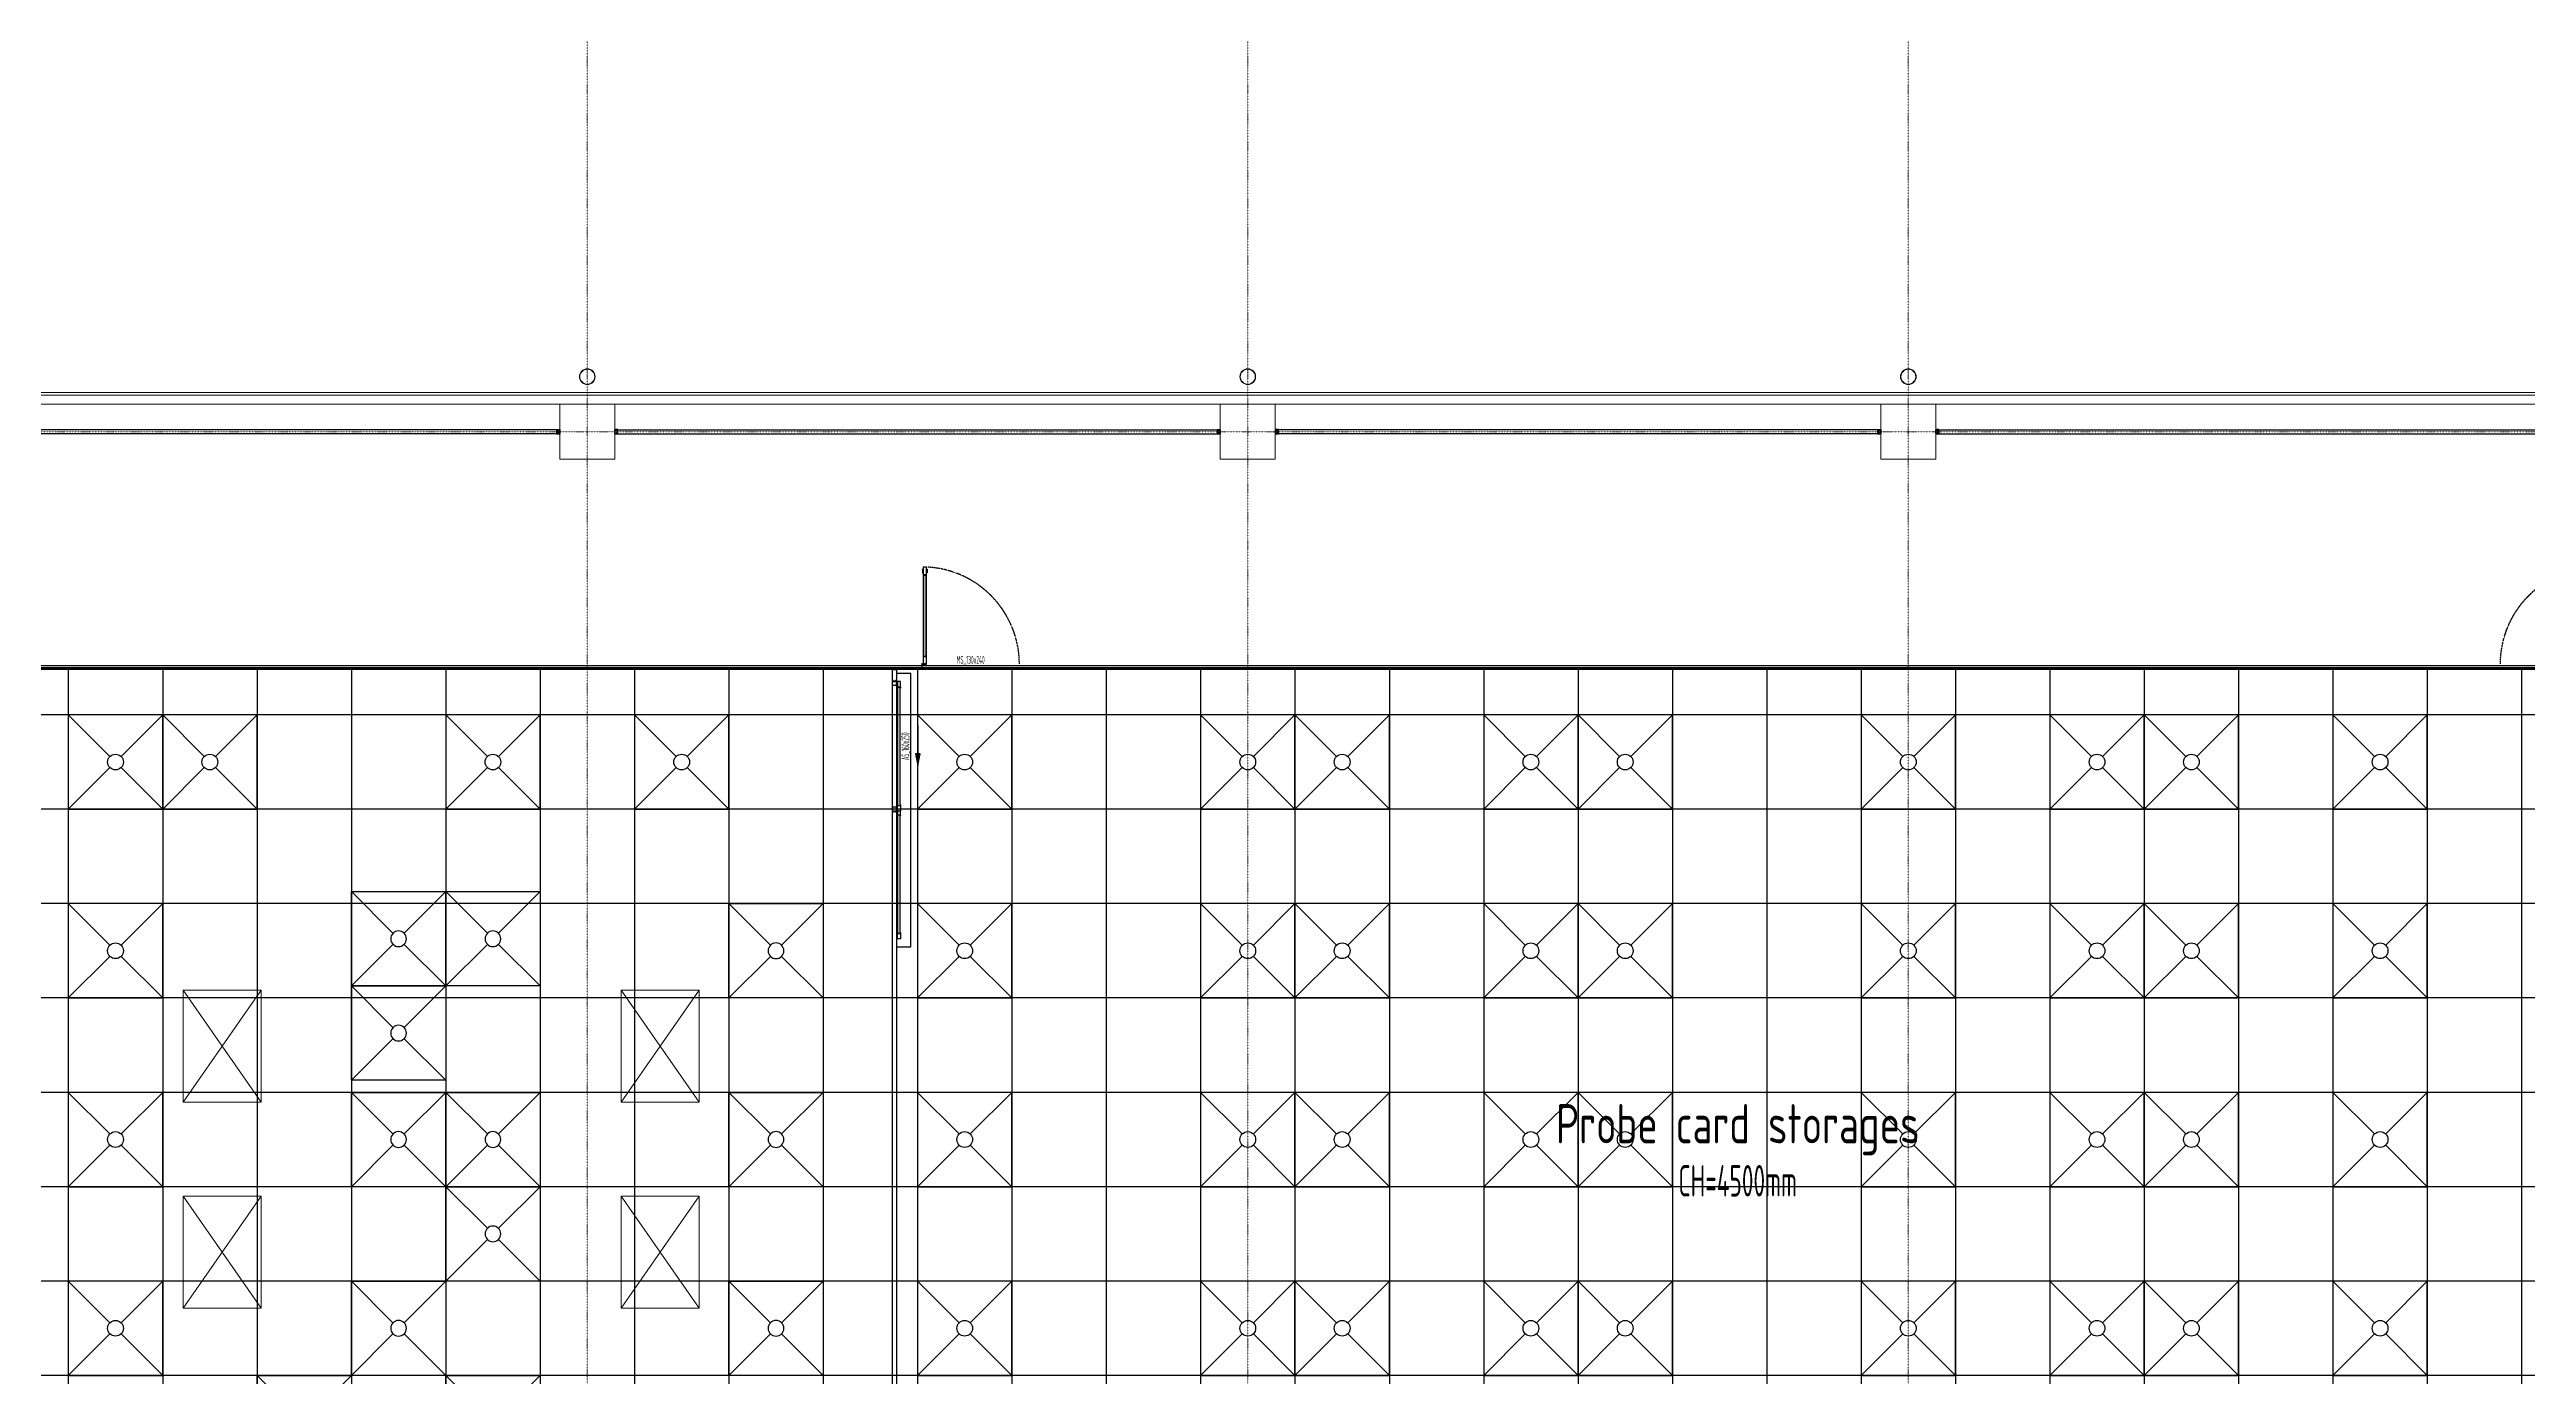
# Model space of a CAD drawing. Extents: x -32000 to 290600, y -111057 to 131250.
# Drawn here: x 203161 to 234661, y 78000 to 94860 of the extents above; entities that cross this region are included whole.
import ezdxf
from ezdxf.enums import TextEntityAlignment as Align

# ---------------------------------------------------------------- set-up
doc = ezdxf.new("R2010")
doc.units = 0
doc.header["$LTSCALE"] = 5
for name, pattern in [('H12PL3$0$JJP_三點線', [0.9, 0.3, -0.15, 0, -0.15, 0, -0.15, 0, -0.15]), ('XFDP30$0$HIDDEN', [0.3, 0.2, -0.1]), ('XFDP30$0$HIDDEN2', [0.1875, 0.125, -0.0625])]:
    doc.linetypes.add(name, pattern=pattern)
for name, color, linetype in [('H12PL3$0$A-OBJE-MEP', 252, 'Continuous'), ('H12PL3$0$A-WALL-EX', 252, 'Continuous'), ('H12PL3$0$S-COL', 252, 'Continuous'), ('H12PL3$0$S-GRID', 252, 'Continuous'), ('H12PL3$0$S-SLAB-SHOW', 252, 'Continuous'), ('XFDC30-200K$0$A-C-4500 (50K)', 9, 'Continuous'), ('XFDC30-50K$0$A-C-4500 (50K)', 9, 'Continuous'), ('XFDH30-50K$0$A-FFU-1200x1200_FAB B', 8, 'Continuous'), ('XFDP30$0$A-CR-TT2', 9, 'Continuous'), ('XFDP30$0$A-CR-TXT', 9, 'Continuous'), ('XFDP30$0$A-Door (50K)', 9, 'Continuous'), ('XFDP30$0$A-Partition-Col (50K)', 9, 'Continuous'), ('XFDP30$0$A-W-P1S (50K)', 9, 'Continuous'), ('XFDP30$0$A-W-P2D_H-2.8m (50K)', 9, 'Continuous'), ('XFDP30$0$A-W-R1 (Rockwool) (50K)', 9, 'Continuous')]:
    doc.layers.add(name, color=color, linetype=linetype)
doc.layers.add('XFDC30-200K$0$A-Area (50K)', color=170, linetype='Continuous', plot=False)
doc.styles.add('XFDP30$0$AA-TXT', font='isocp.shx', dxfattribs={"width": 0.8, "bigfont": 'china.shx'})

# ---------------------------------------------------------------- blocks, each defined once
blk = doc.blocks.new('XFDP30$0$TP1-50-Partition_Col-side')
blk.add_lwpolyline([(-2.5, -4), (-2.5, -3.9), (-2.6, -3.9), (-2.5, -3), (-2.5, -0.3), (-2.4, -0.2), (-0.7, -0.2), (-0.5, -0.2), (-0.1, -0.2), (0, -0.2), (0, -0.2), (0.5, -0.2), (0.6, -0.2), (2.4, -0.2), (2.5, -0.3), (2.5, -3), (2.6, -3.9), (2.5, -3.9), (2.5, -4), (2.7, -4), (2.7, 0), (-2.7, 0), (-2.7, -4)], close=True)
for points in [[(-1.6, -2.1), (-2.3, -2.1, 0.414213), (-2.4, -2.2), (-2.4, -3.6), (-2.5, -3.6), (-2.5, -2.2, -0.414213), (-2.3, -2), (-1.6, -2), (-1.6, -2.1)], [(1.6, -2.1), (2.3, -2.1, -0.414213), (2.4, -2.2), (2.4, -3.6), (2.5, -3.6), (2.5, -2.2, 0.414213), (2.3, -2), (1.6, -2), (1.6, -2.1)]]:
    blk.add_lwpolyline(points, format="xyb")
blk.add_lwpolyline([(2.2, -3.6), (-2.2, -3.6, -0.414214), (-2.3, -3.5), (-2.3, -2.6, -0.414214), (-2.2, -2.5), (-1.3, -2.5, 0.414214), (-1.1, -2.3), (-1.1, -2.2, 0.414214), (-1.3, -2.1), (-1.9, -2.1), (-1.9, -2.1), (-1.3, -2.1, -0.414214), (-1.2, -2.2), (-1.2, -2.3, -0.414214), (-1.3, -2.4), (-2.2, -2.4, 0.414214), (-2.4, -2.6), (-2.4, -3.5, 0.414214), (-2.2, -3.6), (2.2, -3.6, 0.414214), (2.4, -3.5), (2.4, -2.6, 0.414214), (2.2, -2.4), (1.3, -2.4, -0.414214), (1.2, -2.3), (1.2, -2.2, -0.414214), (1.3, -2.1), (1.9, -2.1), (1.9, -2.1), (1.3, -2.1, 0.414214), (1.1, -2.2), (1.1, -2.3, 0.414214), (1.3, -2.5), (2.2, -2.5, -0.414214), (2.3, -2.6), (2.3, -3.5, -0.414214)], format="xyb", close=True)
blk = doc.blocks.new('*U192')
blk.add_lwpolyline([(0, 0), (0, 11.575), (0.05, 11.575), (0.05, 0)], close=True)
at = {"color": 15, "style": 'XFDP30$0$AA-TXT', "width": 0.8}
for tag, p in [('編號', (0.035, 0.07)), ('高度', (0.065, 0.07))]:
    blk.add_attdef(tag, text='', height=0.025, rotation=90, dxfattribs=at).set_placement(p, align=Align.MIDDLE_LEFT)
blk = doc.blocks.new('XFDP30$0$GA2606')
blk.add_lwpolyline([(-13, 1), (-13, 0), (-16, 0), (-16, 0), (-16, 0), (-19, 0, -0.902738), (-19, 1), (-10, 3, 0.298217), (-9, 2), (-2, 2, 0.414214), (-2, 3), (-2, 18), (-2, 18), (-2, 20, -0.668179), (-2, 20), (0, 18), (0, 0), (0, 0), (-2, 0)], format="xyb", close=True)
blk = doc.blocks.new('XFDP30$0$Door-160x000_AS')
at = {"ltscale": 5}
blk.add_hatch(color=256, dxfattribs=at).paths.add_polyline_path([(70.4, 32.9), (70.4, 26.9), (55.4, 29.9)])
for p, q in [((55.4, 29.9), (70.4, 32.9)), ((70.4, 32.9), (70.4, 26.9)), ((70.4, 26.9), (55.4, 29.9)), ((106.4, 29.9), (70.4, 29.9))]:
    blk.add_line(p, q)
at = {"color": 9, "linetype": 'XFDP30$0$HIDDEN2'}
blk.add_lwpolyline([(-175, 21), (172.5, 21), (172.5, 2.5), (-175, 2.5)], close=True, dxfattribs=at)
at = {"color": 1, "linetype": 'XFDP30$0$HIDDEN2'}
for points in [[(-165, 3.8), (-156.7, 3.8, 0.158507), (-156.7, 3.8), (-156.6, 3.9, 0.72636), (-156.6, 4), (-156.8, 4, 0.414214), (-156.8, 3.9, -0.414214), (-156.8, 3.9), (-157.5, 3.9, -0.414214), (-157.6, 4), (-157.6, 4.4, 0.414214), (-157.6, 4.4), (-157.6, 4.4, 0.414214), (-157.7, 4.4), (-157.7, 4, -0.414214), (-157.7, 3.9), (-157.8, 3.9, -0.414214), (-157.9, 4), (-157.9, 5.7), (-157.9, 5.8), (-157.9, 5.8), (-157.9, 7.6, -0.414214), (-157.8, 7.6), (-157.7, 7.6, -0.414214), (-157.7, 7.6), (-157.7, 7.1, 0.414214), (-157.6, 7.1), (-157.6, 7.1, 0.414214), (-157.6, 7.1), (-157.6, 7.6, -0.414214), (-157.5, 7.6), (-156.8, 7.6, -0.414214), (-156.8, 7.6), (-156.8, 7.6, 0.414214), (-156.8, 7.6), (-156.6, 7.6, 0.72636), (-156.6, 7.6), (-156.7, 7.7, 0.158507), (-156.7, 7.7), (-165, 7.7, 0.414214), (-165, 7.7), (-165, 3.9, 0.414214)], [(0, 3.8), (-8.3, 3.8, -0.158507), (-8.3, 3.8), (-8.4, 3.9, -0.72636), (-8.4, 4), (-8.2, 4, -0.414214), (-8.2, 3.9, 0.414214), (-8.2, 3.9), (-7.5, 3.9, 0.414214), (-7.4, 4), (-7.4, 4.4, -0.414214), (-7.4, 4.4), (-7.4, 4.4, -0.414214), (-7.3, 4.4), (-7.3, 4, 0.414214), (-7.3, 3.9), (-7.2, 3.9, 0.414214), (-7.1, 4), (-7.1, 5.7), (-7.1, 5.8), (-7.1, 5.8), (-7.1, 7.6, 0.414214), (-7.2, 7.6), (-7.3, 7.6, 0.414214), (-7.3, 7.6), (-7.3, 7.1, -0.414214), (-7.4, 7.1), (-7.4, 7.1, -0.414214), (-7.4, 7.1), (-7.4, 7.6, 0.414214), (-7.5, 7.6), (-8.2, 7.6, 0.414214), (-8.2, 7.6), (-8.2, 7.6, -0.414214), (-8.2, 7.6), (-8.4, 7.6, -0.72636), (-8.4, 7.6), (-8.3, 7.7, -0.158507), (-8.3, 7.7), (0, 7.7, -0.414214), (0, 7.7), (0, 3.9, -0.414214)]]:
    blk.add_lwpolyline(points, format="xyb", close=True, dxfattribs=at)
blk.add_lwpolyline([(-157.6, 4), (-157.6, 7.5), (-7.4, 7.5), (-7.4, 4)], close=True, dxfattribs=at)
for points in [[(-2.3, -0.5, 0.070096), (-2.3, -0.5, 0.334236), (-2.2, -0.5, 0.795363), (-2.2, -0.4), (-2.6, -0.4, -0.414214), (-2.7, -0.3), (-2.7, 0.3, -0.414214), (-2.6, 0.4), (-2.2, 0.4, 0.795363), (-2.2, 0.5, 0.334236), (-2.3, 0.5, 0.070096), (-2.3, 0.5, 0.06212), (-2.3, 0.5, -0.357966), (-2.3, 0.5, -0.114149), (-2.3, 0.5), (-2.5, 0.6, 0.520559), (-2.5, 0.6, -0.09816), (-2.5, 0.6, -0.704497), (-2.6, 0.6, 0.231019), (-2.7, 0.8, -0.259663), (-2.7, 0.8), (-2.7, 1.5, 0.250846), (-2.7, 1.6, 0.148829), (-2.7, 1.6), (-2.8, 1.9, 0.835879), (-3, 1.9), (-3, -1.9, 0.835879), (-2.8, -1.9), (-2.7, -1.6, 0.148829), (-2.7, -1.6, 0.250846), (-2.7, -1.5), (-2.7, -0.8, -0.259663), (-2.7, -0.8, 0.231019), (-2.6, -0.6, -0.704497), (-2.5, -0.6, -0.09816), (-2.5, -0.6, 0.520559), (-2.5, -0.6), (-2.3, -0.5, -0.114149), (-2.3, -0.5, -0.357966), (-2.3, -0.5, 0.06212)], [(-2.5, 3.8), (5.8, 3.8, 0.158507), (5.8, 3.8), (5.9, 3.9, 0.72636), (5.9, 4), (5.7, 4, 0.414214), (5.7, 3.9, -0.414214), (5.7, 3.9), (5, 3.9, -0.414214), (4.9, 4), (4.9, 4.4, 0.414214), (4.9, 4.4), (4.9, 4.4, 0.414214), (4.8, 4.4), (4.8, 4, -0.414214), (4.8, 3.9), (4.7, 3.9, -0.414214), (4.6, 4), (4.6, 5.7), (4.6, 5.8), (4.6, 5.8), (4.6, 7.6, -0.414214), (4.7, 7.6), (4.8, 7.6, -0.414214), (4.8, 7.6), (4.8, 7.1, 0.414214), (4.9, 7.1), (4.9, 7.1, 0.414214), (4.9, 7.1), (4.9, 7.6, -0.414214), (5, 7.6), (5.7, 7.6, -0.414214), (5.7, 7.6), (5.7, 7.6, 0.414214), (5.7, 7.6), (5.9, 7.6, 0.72636), (5.9, 7.6), (5.8, 7.7, 0.158507), (5.8, 7.7), (-2.5, 7.7, 0.414214), (-2.5, 7.7), (-2.5, 3.9, 0.414214)], [(162.5, 3.8), (154.2, 3.8, -0.158507), (154.2, 3.8), (154.1, 3.9, -0.72636), (154.1, 4), (154.3, 4, -0.414214), (154.3, 3.9, 0.414214), (154.3, 3.9), (155, 3.9, 0.414214), (155.1, 4), (155.1, 4.4, -0.414214), (155.1, 4.4), (155.1, 4.4, -0.414214), (155.2, 4.4), (155.2, 4, 0.414214), (155.2, 3.9), (155.3, 3.9, 0.414214), (155.4, 4), (155.4, 5.7), (155.4, 5.8), (155.4, 5.8), (155.4, 7.6, 0.414214), (155.3, 7.6), (155.2, 7.6, 0.414214), (155.2, 7.6), (155.2, 7.1, -0.414214), (155.1, 7.1), (155.1, 7.1, -0.414214), (155.1, 7.1), (155.1, 7.6, 0.414214), (155, 7.6), (154.3, 7.6, 0.414214), (154.3, 7.6), (154.3, 7.6, -0.414214), (154.3, 7.6), (154.1, 7.6, -0.72636), (154.1, 7.6), (154.2, 7.7, -0.158507), (154.2, 7.7), (162.5, 7.7, -0.414214), (162.5, 7.7), (162.5, 3.9, -0.414214)], [(162.3, -0.5, -0.070096), (162.3, -0.5, -0.334236), (162.2, -0.5, -0.795363), (162.2, -0.4), (162.6, -0.4, 0.414214), (162.7, -0.3), (162.7, 0.3, 0.414214), (162.6, 0.4), (162.2, 0.4, -0.795363), (162.2, 0.5, -0.334236), (162.3, 0.5, -0.070096), (162.3, 0.5, -0.06212), (162.3, 0.5, 0.357966), (162.3, 0.5, 0.114149), (162.3, 0.5), (162.5, 0.6, -0.520559), (162.5, 0.6, 0.09816), (162.5, 0.6, 0.704497), (162.6, 0.6, -0.231019), (162.7, 0.8, 0.259663), (162.7, 0.8), (162.7, 1.5, -0.250846), (162.7, 1.6, -0.148829), (162.7, 1.6), (162.8, 1.9, -0.835879), (163, 1.9), (163, -1.9, -0.835879), (162.8, -1.9), (162.7, -1.6, -0.148829), (162.7, -1.6, -0.250846), (162.7, -1.5), (162.7, -0.8, 0.259663), (162.7, -0.8, -0.231019), (162.6, -0.6, 0.704497), (162.5, -0.6, 0.09816), (162.5, -0.6, -0.520559), (162.5, -0.6), (162.3, -0.5, 0.114149), (162.3, -0.5, 0.357966), (162.3, -0.5, -0.06212)]]:
    blk.add_lwpolyline(points, format="xyb", close=True)
for points in [[(-2.5, 2.5), (2.5, 2.5), (2.5, -2.5), (-2.5, -2.5)], [(4.9, 4), (4.9, 7.5), (155.1, 7.5), (155.1, 4)], [(162.5, 2.5), (157.5, 2.5), (157.5, -2.5), (162.5, -2.5)]]:
    blk.add_lwpolyline(points, close=True)
at = {"ltscale": 5}
for points in [[(2.5, 2.5), (0, 2.5), (0, 3.8), (2.5, 3.8)], [(157.5, 2.5), (160, 2.5), (160, 3.8), (157.5, 3.8)]]:
    blk.add_lwpolyline(points, close=True, dxfattribs=at)
at = {"yscale": 0.09999999999990905}
for p, xscale, zscale, rotation in [((-2.5, 2.5), 0.09999999999990905, 0.09999999999990905, 90), ((162.5, 2.5), -0.09999999999990905, 0.1, 270), ((-2.5, -2.5), -0.09999999999990905, 0.1, 90), ((162.5, -2.5), 0.09999999999990905, 0.09999999999990905, 270)]:
    blk.add_blockref('XFDP30$0$GA2606', p, dxfattribs=dict(at, xscale=xscale, zscale=zscale, rotation=rotation))
at = {"color": 9, "style": 'XFDP30$0$AA-TXT', "width": 0.45}
blk.add_attdef('160X240', text='', height=10, dxfattribs=at).set_placement((80, 14.4), align=Align.MIDDLE)
blk = doc.blocks.new('XFDP30$0$GAD2205')
blk.add_lwpolyline([(0, 1), (0, 1), (-18, 1, -0.414214), (-18, 2), (-18, 3, -0.414214), (-18, 3), (-14, 3, 0.414214), (-13, 4), (-13, 4, 0.414214), (-14, 4), (-18, 4, -0.414214), (-18, 5), (-18, 12, -0.414214), (-18, 12), (-18, 12, 0.414214), (-18, 12), (-18, 14, 0.72636), (-19, 14), (-19, 13, 0.158507), (-19, 13), (-19, 0, 0.414214), (-19, 0), (19, 0, 0.414214), (19, 0), (19, 13, 0.158507), (19, 13), (19, 14, 0.72636), (18, 14), (18, 12, 0.414214), (18, 12, -0.414214), (18, 12), (18, 5, -0.414214), (18, 4), (14, 4, 0.414214), (13, 4), (13, 4, 0.414214), (14, 3), (18, 3, -0.414214), (18, 3), (18, 2, -0.414214), (18, 1), (0, 1)], format="xyb", close=True)
blk = doc.blocks.new('XFDP30$0$Door-S130a')
for p, q in [((8.8, 120.4), (8.8, 125.3)), ((8.8, 125.3), (9.6, 125.3)), ((9.6, 120.4), (8.8, 120.4)), ((9.6, 125.3), (9.6, 120.4))]:
    blk.add_line(p, q)
at = {"ltscale": 5}
for points in [[(8.8, 117.8), (8.8, 127.9), (4.8, 127.9), (4.8, 117.8)], [(5, 117.5), (5, 14.8), (5, 14.8), (5, 117.5)], [(8.6, 14.8), (8.5, 14.8), (8.5, 117.5), (8.6, 117.5)], [(8.8, 4.3), (8.8, 14.4), (4.8, 14.4), (4.8, 4.3)]]:
    blk.add_lwpolyline(points, close=True, dxfattribs=at)
blk.add_lwpolyline([(4.8, 120.4), (4.8, 125.3), (4, 125.3), (4, 120.4)], close=True)
blk.add_lwpolyline([(4.8, 117.9), (4.8, 116.7, 0.158507), (4.9, 116.7), (4.9, 116.5, 0.72636), (5, 116.6), (5, 116.7, 0.414214), (5, 116.7, -0.414214), (4.9, 116.8), (4.9, 117.5, -0.414214), (5, 117.5), (5.4, 117.5, 0.414214), (5.4, 117.5), (5.4, 117.6, 0.414214), (5.4, 117.6), (5, 117.6, -0.414214), (4.9, 117.6), (4.9, 117.8, -0.414214), (5, 117.8), (6.8, 117.8), (6.8, 117.8), (6.8, 117.8), (8.6, 117.8, -0.414214), (8.6, 117.8), (8.6, 117.6, -0.414214), (8.6, 117.6), (8.2, 117.6, 0.414214), (8.1, 117.6), (8.1, 117.5, 0.414214), (8.2, 117.5), (8.6, 117.5, -0.414214), (8.6, 117.5), (8.6, 116.8, -0.414214), (8.6, 116.7), (8.6, 116.7, 0.414214), (8.6, 116.7), (8.6, 116.6, 0.72636), (8.6, 116.5), (8.7, 116.7, 0.158507), (8.7, 116.7), (8.7, 117.9, 0.414214), (8.7, 117.9), (4.9, 117.9, 0.414214)], format="xyb", close=True, dxfattribs=at)
at = {"ltscale": 500}
for points in [[(3.2, -0.6), (3.2, 3.9), (3, 3.9), (3, -0.6)], [(8.5, 4.8), (4, 4.8), (4, 4.6), (8.5, 4.6)]]:
    blk.add_lwpolyline(points, close=True, dxfattribs=at)
at = {"linetype": 'XFDP30$0$HIDDEN', "ltscale": 0.1}
blk.add_arc((3.4, 4.4), 123.6, 0, 86.7594, dxfattribs=at)
at = {"ltscale": 500, "extrusion": (0, 0, -1)}
blk.add_ellipse((3.4, 4.4), major_axis=(-0.495, 0.495), ratio=1, start_param=5.497787, end_param=11.780972, dxfattribs=at)
at = {"ltscale": 5, "xscale": 0.1000000000058208, "yscale": 0.1000000000058208, "zscale": 0.1000000000058208}
blk.add_blockref('XFDP30$0$GAD2205', (6.8, 14.3), dxfattribs=at)
at = {"color": 9, "style": 'XFDP30$0$AA-TXT', "width": 0.45}
blk.add_attdef('130X240', text='', height=10, dxfattribs=at).set_placement((65, 10), align=Align.MIDDLE_CENTER)
blk = doc.blocks.new('XFDP30')
at = {"layer": 'XFDP30$0$A-W-P1S (50K)'}
for p, q in [((235600, 87025), (197075, 87025, 0)), ((235650, 86975), (197125, 86975, 0))]:
    blk.add_line(p, q, dxfattribs=at)
at = {"layer": 'XFDP30$0$A-W-R1 (Rockwool) (50K)'}
for p, q in [((209650, 90025, 0), (201950, 90025, 0)), ((209650, 89975, 0), (201950, 89975, 0)), ((210350, 90025, 0), (218050, 90025, 0)), ((210350, 89975, 0), (218050, 89975, 0)), ((226450, 90025, 0), (218750, 90025, 0)), ((226450, 89975, 0), (218750, 89975, 0)), ((227150, 90025, 0), (234850, 90025, 0)), ((227150, 89975, 0), (234850, 89975, 0))]:
    blk.add_line(p, q, dxfattribs=at)
at = {"layer": 'XFDP30$0$A-Door (50K)', "xscale": 10, "yscale": 10, "zscale": 10}
blk.add_blockref('XFDP30$0$Door-S130a', (214225, 87000, 0), dxfattribs=at).add_auto_attribs({'130X240': 'MS_130x240'})
at = {"layer": 'XFDP30$0$A-Door (50K)'}
ref = blk.add_blockref('XFDP30$0$Door-S130a', (235600, 87000, 0), dxfattribs=dict(at, xscale=-10, yscale=10, zscale=10))
ref.add_attrib('130X240', 'MS_130x240', dxfattribs={"layer": '0', "color": 9, "height": 100, "style": 'XFDP30$0$AA-TXT', "width": 0.45}).set_placement((234950, 87100, 0), align=Align.MIDDLE_CENTER)
ref = blk.add_blockref('XFDP30$0$Door-160x000_AS', (213906, 85200, 0), dxfattribs=dict(at, xscale=-10, yscale=10, zscale=10, rotation=270))
ref.add_attrib('160X240', 'AS_160x250', dxfattribs={"layer": '0', "color": 9, "height": 100, "rotation": 90, "style": 'XFDP30$0$AA-TXT', "width": 0.45}).set_placement((214050, 86000, 0), align=Align.MIDDLE)
at = {"layer": 'XFDP30$0$A-Partition-Col (50K)', "yscale": 10, "zscale": 10}
for p, xscale, rotation in [((209650, 90000, 0), -10, 270), ((210350, 90000, 0), 10, 90.00000000000001), ((218050, 90000), -10, 270), ((218750, 90000), 10, 90.00000000000001), ((226450, 90000, 0), -10, 270), ((227150, 90000, 0), 10, 90.00000000000001)]:
    blk.add_blockref('XFDP30$0$TP1-50-Partition_Col-side', p, dxfattribs=dict(at, xscale=xscale, rotation=rotation))
at = {"layer": 'XFDP30$0$A-W-P2D_H-2.8m (50K)'}
ref = blk.add_blockref('*U192', (213881, 75400), dxfattribs=dict(at, xscale=1000, yscale=1000, zscale=1000))
ref.add_attrib('高度', 'WALL H=2.8m', dxfattribs={"layer": '0', "color": 15, "height": 25, "rotation": 90, "style": 'XFDP30$0$AA-TXT', "width": 0.8}).set_placement((213946, 75470), align=Align.MIDDLE_LEFT)
at = {"layer": 'XFDP30$0$A-CR-TT2', "style": 'XFDP30$0$AA-TXT', "width": 0.6}
blk.add_text('CH=4500mm', height=400, dxfattribs=at).set_placement((224630, 80476), align=Align.MIDDLE)
at = {"layer": 'XFDP30$0$A-CR-TXT', "style": 'XFDP30$0$AA-TXT', "width": 0.8}
blk.add_text('Probe card storages', height=500, dxfattribs=at).set_placement((224630, 81126), align=Align.MIDDLE)
blk = doc.blocks.new('H12PL3')
at = {"layer": 'H12PL3$0$A-OBJE-MEP', "lineweight": 0, "flags": 128}
for points in [[(210095, 90700, 1), (209905, 90700, 1)], [(218495, 90700, 1), (218305, 90700, 1)], [(226895, 90700, 1), (226705, 90700, 1)]]:
    blk.add_lwpolyline(points, format="xyb", close=True, dxfattribs=at)
at = {"layer": 'H12PL3$0$A-OBJE-MEP', "lineweight": 0}
for centre in [(210000, 90700), (218400, 90700), (226800, 90700)]:
    blk.add_circle(centre, 100, dxfattribs=at)
at = {"layer": 'H12PL3$0$A-WALL-EX', "lineweight": 0}
blk.add_line((157400, 90465), (237400, 90465), dxfattribs=at)
at = {"layer": 'H12PL3$0$A-WALL-EX', "lineweight": 0, "flags": 128}
for points in [[(151700, 90500), (243600, 90500)], [(157380, 90500), (237360, 90500)], [(157380, 90500), (237360, 90500)], [(157380, 90500), (237360, 90500)], [(157380, 90500), (237360, 90500)], [(237400, 90500), (157400, 90500)], [(157400, 90350), (237400, 90350)]]:
    blk.add_lwpolyline(points, dxfattribs=at)
at = {"layer": 'H12PL3$0$S-COL', "lineweight": 0, "flags": 128}
for points in [[(209650, 90350), (209650, 89650), (210350, 89650), (210350, 90350)], [(218050, 90350), (218050, 89650), (218750, 89650), (218750, 90350)], [(226450, 90350), (226450, 89650), (227150, 89650), (227150, 90350)]]:
    blk.add_lwpolyline(points, dxfattribs=at)
at = {"layer": 'H12PL3$0$S-GRID', "linetype": 'H12PL3$0$JJP_三點線', "lineweight": 0}
for p, q in [((210000, 128250), (210000, -28000)), ((218400, 128250), (218400, -28000)), ((226800, 128250), (226800, -28000)), ((-29000, 90000), (289600, 90000))]:
    blk.add_line(p, q, dxfattribs=at)
at = {"layer": 'H12PL3$0$S-SLAB-SHOW', "lineweight": 0}
for points in [[(204860.78, 82899.64), (205850.79, 82899.64), (205850.79, 81474.64), (204860.78, 81474.64)], [(210430.79, 82899.64), (211420.79, 82899.64), (211420.79, 81474.64), (210430.79, 81474.64)], [(204860.79, 80280.63), (205850.79, 80280.63), (205850.79, 78855.63), (204860.79, 78855.63)], [(210430.79, 80280.63), (211420.79, 80280.63), (211420.79, 78855.63), (210430.79, 78855.63)]]:
    blk.add_lwpolyline(points, close=True, dxfattribs=at)
for points in [[(204860.78, 82899.64), (205850.79, 81474.64)], [(205850.79, 82899.64), (204860.78, 81474.64)], [(210430.79, 82899.64), (211420.79, 81474.64)], [(211420.79, 82899.64), (210430.79, 81474.64)], [(204860.79, 80280.63), (205850.79, 78855.63)], [(205850.79, 80280.63), (204860.79, 78855.63)], [(210430.79, 80280.63), (211420.79, 78855.63)], [(211420.79, 80280.63), (210430.79, 78855.63)]]:
    blk.add_lwpolyline(points, dxfattribs=at)
blk.add_blockref('XFDP30', (0, 0))
blk = doc.blocks.new('XFDC30-50K')
at = {"layer": 'XFDC30-50K$0$A-C-4500 (50K)', "ltscale": 0.3}
for p, q in [((197100, 87000, 0), (235625, 87000, 0)), ((203400, 87000, 0), (203400, 3000, 0)), ((204600, 87000, 0), (204600, 3000, 0)), ((205800, 87000, 0), (205800, 3000, 0)), ((207000, 87000, 0), (207000, 3000, 0)), ((208200, 87000, 0), (208200, 3000, 0)), ((209400, 87000, 0), (209400, 3000, 0)), ((210600, 87000, 0), (210600, 3000, 0)), ((211800, 87000, 0), (211800, 3000, 0)), ((213000, 87000, 0), (213000, 3000, 0)), ((214200, 87000, 0), (214200, 3000, 0)), ((215400, 87000, 0), (215400, 3000, 0)), ((216600, 87000, 0), (216600, 3000, 0)), ((217800, 87000, 0), (217800, 3000, 0)), ((219000, 87000, 0), (219000, 3000, 0)), ((220200, 87000, 0), (220200, 3000, 0)), ((221400, 87000, 0), (221400, 3000, 0)), ((222600, 87000, 0), (222600, 3000, 0)), ((223800, 87000, 0), (223800, 3000, 0)), ((225000, 87000, 0), (225000, 3000, 0)), ((226200, 87000, 0), (226200, 3000, 0)), ((227400, 87000, 0), (227400, 3000, 0)), ((228600, 87000, 0), (228600, 3000, 0)), ((229800, 87000, 0), (229800, 3000, 0)), ((231000, 87000, 0), (231000, 3000, 0)), ((232200, 87000, 0), (232200, 3000, 0)), ((233400, 87000, 0), (233400, 3000, 0)), ((234600, 87000, 0), (234600, 3000, 0)), ((243000, 86400), (197100, 86400)), ((243000, 85200), (174600, 85200)), ((243000, 84000), (174600, 84000)), ((243000, 82800), (174600, 82800)), ((243000, 81600), (174600, 81600)), ((243000, 80400), (174600, 80400)), ((243000, 79200), (174600, 79200)), ((243000, 78000), (174600, 78000))]:
    blk.add_line(p, q, dxfattribs=at)
blk = doc.blocks.new('XFDC30-200K')
at = {"layer": 'XFDC30-200K$0$A-Area (50K)'}
blk.add_lwpolyline([(243151, 50025), (243151, 90350), (235625, 90350), (235625, 87000), (197025, 87000), (197025, 85950), (189375, 85950), (189375, 87050), (185250, 87050), (185250, 86290), (175950, 86290), (175950, 87000), (174600, 87000), (174600, 13200)], dxfattribs=at)
at = {"layer": 'XFDC30-200K$0$A-C-4500 (50K)', "ltscale": 0.3}
for p, q in [((197100, 87000, 0), (235625, 87000, 0)), ((203400, 87000, 0), (203400, 3000, 0)), ((204600, 87000, 0), (204600, 3000, 0)), ((205800, 87000, 0), (205800, 3000, 0)), ((207000, 87000, 0), (207000, 3000, 0)), ((208200, 87000, 0), (208200, 3000, 0)), ((209400, 87000, 0), (209400, 3000, 0)), ((210600, 87000, 0), (210600, 3000, 0)), ((211800, 87000, 0), (211800, 3000, 0)), ((213000, 87000, 0), (213000, 3000, 0)), ((214200, 87000, 0), (214200, 3000, 0)), ((215400, 87000, 0), (215400, 3000, 0)), ((216600, 87000, 0), (216600, 3000, 0)), ((217800, 87000, 0), (217800, 3000, 0)), ((219000, 87000, 0), (219000, 3000, 0)), ((220200, 87000, 0), (220200, 3000, 0)), ((221400, 87000, 0), (221400, 3000, 0)), ((222600, 87000, 0), (222600, 3000, 0)), ((223800, 87000, 0), (223800, 3000, 0)), ((225000, 87000, 0), (225000, 3000, 0)), ((226200, 87000, 0), (226200, 3000, 0)), ((227400, 87000, 0), (227400, 3000, 0)), ((228600, 87000, 0), (228600, 3000, 0)), ((229800, 87000, 0), (229800, 3000, 0)), ((231000, 87000, 0), (231000, 3000, 0)), ((232200, 87000, 0), (232200, 3000, 0)), ((233400, 87000, 0), (233400, 3000, 0)), ((234600, 87000, 0), (234600, 3000, 0)), ((243000, 86400), (197100, 86400)), ((243000, 85200), (174600, 85200)), ((243000, 84000), (174600, 84000)), ((243000, 82800), (174600, 82800)), ((243000, 81600), (174600, 81600)), ((243000, 80400), (174600, 80400)), ((243000, 79200), (174600, 79200)), ((243000, 78000), (174600, 78000))]:
    blk.add_line(p, q, dxfattribs=at)
blk = doc.blocks.new('XFDH30-50K$0$FFU-1212')
for p, q in [((0, 120), (52.9, 67.1)), ((67.1, 67.1), (120, 120)), ((0, 0), (52.9, 52.9)), ((67.1, 52.9), (120, 0))]:
    blk.add_line(p, q)
blk.add_lwpolyline([(0, 0), (120, 0), (120, 120), (0, 120)], close=True)
blk.add_circle((60, 60), 10)
blk = doc.blocks.new('XFDH30-50K')
at = {"layer": 'XFDH30-50K$0$A-FFU-1200x1200_FAB B', "yscale": 10, "zscale": 10}
for p, xscale, rotation in [((204600, 85200, 0), 10, 90.00000000000001), ((205800, 85200, 0), 10, 90.00000000000001), ((209400, 85200, 0), 10, 90.00000000000001), ((211800, 85200, 0), 10, 90.00000000000001), ((215400, 85200, 0), 10, 90.00000000000001), ((219000, 85200, 0), 10, 90.00000000000001), ((220200, 85200, 0), 10, 90.00000000000001), ((222600, 85200, 0), 10, 90.00000000000001), ((223800, 85200, 0), 10, 90.00000000000001), ((227400, 85200, 0), 10, 90.00000000000001), ((229800, 85200), 10, 90.00000000000001), ((231000, 85200), 10, 90.00000000000001), ((233400, 85200), 10, 90.00000000000001), ((208200, 84153, 0), -10, 90.00000000001535), ((209400, 84153, 0), -10, 90.0000000000271), ((204600, 82800, 0), 10, 90.00000000000001), ((213000, 84000, 0), -10, 90.0000000000271), ((215400, 82800, 0), 10, 90.00000000000001), ((219000, 82800, 0), 10, 90.00000000000001), ((220200, 82800, 0), 10, 90.00000000000001), ((222600, 82800, 0), 10, 90.00000000000001), ((223800, 82800, 0), 10, 90.00000000000001), ((227400, 82800, 0), 10, 90.00000000000001), ((229800, 82800), 10, 90.00000000000001), ((231000, 82800), 10, 90.00000000000001), ((233400, 82800), 10, 90.00000000000001), ((208200, 82953, 0), -10, 90.0000000000271), ((204600, 80400), 10, 90.00000000000001), ((208200, 81600), -10, 90.00000000001535), ((209400, 81600), -10, 90.00000000001535), ((213000, 81600, 0), -10, 90.0000000000271), ((215400, 80400), 10, 90.00000000000001), ((219000, 80400), 10, 90.00000000000001), ((220200, 80400), 10, 90.00000000000001), ((222600, 80400), 10, 90.00000000000001), ((223800, 80400), 10, 90.00000000000001), ((227400, 80400), 10, 90.00000000000001), ((229800, 80400), 10, 90.00000000000001), ((231000, 80400), 10, 90.00000000000001), ((233400, 80400), 10, 90.00000000000001), ((209400, 80400), -10, 90.0000000000271), ((204600, 78000), 10, 90.00000000000001), ((208200, 79200), -10, 90.0000000000271), ((213000, 79200), -10, 90.0000000000271), ((215400, 78000), 10, 90.00000000000001), ((219000, 78000), 10, 90.00000000000001), ((220200, 78000), 10, 90.00000000000001), ((222600, 78000), 10, 90.00000000000001), ((223800, 78000), 10, 90.00000000000001), ((227400, 78000), 10, 90.00000000000001), ((229800, 78000), 10, 90.00000000000001), ((231000, 78000), 10, 90.00000000000001), ((233400, 78000), 10, 90.00000000000001), ((207000, 78000), -10, 90.0000000000271), ((209400, 78000), -10, 90.0000000000271)]:
    blk.add_blockref('XFDH30-50K$0$FFU-1212', p, dxfattribs=dict(at, xscale=xscale, rotation=rotation))

msp = doc.modelspace()

# ---------------------------------------------------------------- block references
for name in ['H12PL3', 'XFDC30-200K', 'XFDC30-50K', 'XFDH30-50K']:
    msp.add_blockref(name, (0, 0))

doc.saveas('drawing.dxf')
